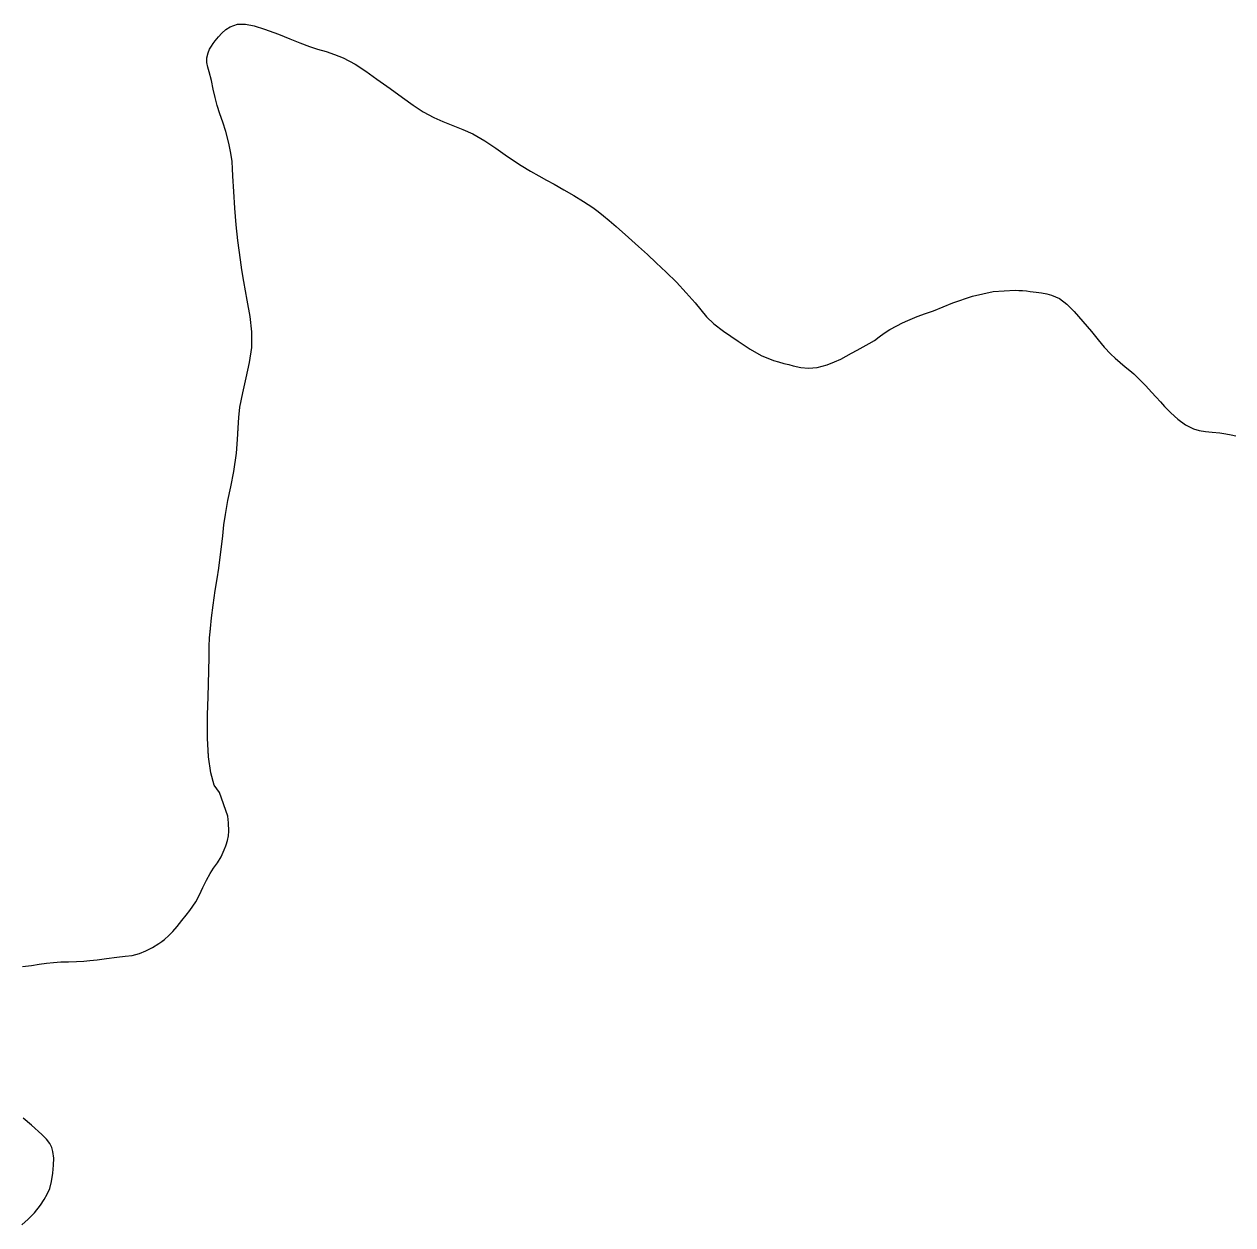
# Model space of a CAD drawing. Header units: inches. Extents: x 11258954 to 11313122, y 3645444 to 3695200.
# Drawn here: x 11273725 to 11274339, y 3691792 to 3692402 of the extents above; entities that cross this region are included whole.
import ezdxf

# ---------------------------------------------------------------- set-up
doc = ezdxf.new("R2010")
doc.units = ezdxf.units.IN
doc.header["$MEASUREMENT"] = 0
for name, color, linetype in [('SchoolBoardDistrict', 253, 'Continuous'), ('SchoolZone_Elementary', 251, 'Continuous'), ('SchoolZone_High', 63, 'Continuous'), ('SchoolZone_Middle', 154, 'Continuous')]:
    doc.layers.add(name, color=color, linetype=linetype)

msp = doc.modelspace()

# ---------------------------------------------------------------- linework, layer by layer
at = {"layer": 'SchoolBoardDistrict'}
for points in [[(11273724.219, 3691923.5625), (11273728.6875, 3691924.1875), (11273732.625, 3691924.8125), (11273736.4065, 3691925.375), (11273739.844, 3691925.6875), (11273743.594, 3691925.9375), (11273747.5625, 3691926.0625), (11273751.594, 3691926.1875), (11273755.219, 3691926.375), (11273758.375, 3691926.625), (11273762.125, 3691927.0625), (11273766.75, 3691927.75), (11273772.0625, 3691928.4375), (11273776.2815, 3691928.8125), (11273779.9065, 3691929.25), (11273783.5, 3691930.1875), (11273786.8125, 3691931.5625), (11273790.1875, 3691933.25), (11273793.375, 3691935.25), (11273794.9375, 3691936.375), (11273795.0015, 3691936.4225), (11273796.2815, 3691937.375), (11273798.5, 3691939.3125), (11273800.5625, 3691941.375), (11273802.6875, 3691943.875), (11273805.0625, 3691946.9375), (11273807.25, 3691949.75), (11273809.094, 3691952.0625), (11273810.719, 3691954.1875), (11273812.219, 3691956.5), (11273814.0625, 3691960), (11273815.8125, 3691963.6875), (11273817.5315, 3691967.4375), (11273819.4065, 3691970.875), (11273821.219, 3691973.625), (11273823.125, 3691976.3125), (11273824.969, 3691979.25), (11273826.594, 3691982.8125), (11273827.362, 3691984.8945), (11273827.5625, 3691985.4375), (11273828.3125, 3691987.6875), (11273828.7815, 3691990), (11273828.9985, 3691992.4215), (11273829, 3691992.4375), (11273828.9985, 3691992.4765), (11273828.998, 3691992.4925), (11273828.846, 3691996.57), (11273828.844, 3691996.625), (11273828.4065, 3692000), (11273824.1875, 3692012), (11273821.5315, 3692015.75), (11273819.75, 3692022), (11273818.6875, 3692030.1875), (11273818.6845, 3692030.2425), (11273818.1905, 3692039.57), (11273818.1875, 3692039.625), (11273818.187, 3692039.6805), (11273818.0945, 3692046.07), (11273818.094, 3692046.125), (11273818.094, 3692046.1805), (11273818.1245, 3692051.32), (11273818.125, 3692051.375), (11273818.126, 3692051.4305), (11273818.218, 3692055.8825), (11273818.219, 3692055.9375), (11273818.221, 3692055.9925), (11273818.373, 3692060.57), (11273818.375, 3692060.625), (11273818.3765, 3692060.68), (11273818.561, 3692067.0075), (11273818.5625, 3692067.0625), (11273818.5635, 3692067.1175), (11273818.7175, 3692073.82), (11273818.719, 3692073.875), (11273818.72, 3692073.93), (11273818.874, 3692080.445), (11273818.875, 3692080.5), (11273818.8765, 3692080.555), (11273818.999, 3692086.1325), (11273819, 3692086.1875), (11273819.0025, 3692086.2425), (11273819.185, 3692090.445), (11273819.1875, 3692090.5), (11273819.192, 3692090.555), (11273819.5895, 3692095.1955), (11273819.594, 3692095.25), (11273820.1875, 3692100.75), (11273821, 3692107.1875), (11273822.0315, 3692114.5), (11273823, 3692120.5), (11273823.844, 3692126), (11273824.594, 3692131.4375), (11273825.219, 3692136.75), (11273825.8125, 3692142.3125), (11273826.4375, 3692147.9375), (11273827.1875, 3692153.25), (11273828.5, 3692160.3125), (11273829.969, 3692167.25), (11273831.469, 3692175), (11273832.7815, 3692184.25), (11273833.4065, 3692191.1875), (11273833.41, 3692191.2425), (11273833.747, 3692197.07), (11273833.75, 3692197.125), (11273833.753, 3692197.18), (11273834.0285, 3692202.3825), (11273834.0315, 3692202.4375), (11273834.594, 3692207.625), (11273836, 3692214.9375), (11273837.7815, 3692222.625), (11273839.5, 3692230.4375), (11273840.594, 3692238.0625), (11273840.594, 3692238.1175), (11273840.656, 3692245.8825), (11273840.6565, 3692245.9375), (11273839.7815, 3692253.6875), (11273838.3125, 3692262), (11273836.594, 3692271.4375), (11273835.625, 3692277.375), (11273834.844, 3692282.5625), (11273834.1875, 3692287.4375), (11273833.594, 3692292.25), (11273832.75, 3692300.3125), (11273832.7455, 3692300.3675), (11273832.036, 3692308.695), (11273832.0315, 3692308.75), (11273832.0275, 3692308.8045), (11273831.4105, 3692317.133), (11273831.4065, 3692317.1875), (11273831.4035, 3692317.2425), (11273831.003, 3692325.0075), (11273831, 3692325.0625), (11273830.9975, 3692325.1175), (11273830.846, 3692328.695), (11273830.844, 3692328.75), (11273830.8405, 3692328.8045), (11273830.5975, 3692332.445), (11273830.594, 3692332.5), (11273830.0315, 3692336.6875), (11273829, 3692341.6875), (11273827.375, 3692347.625), (11273825.8125, 3692352.4375), (11273824.3125, 3692356.6875), (11273823, 3692360.875), (11273822, 3692364.875), (11273821.0625, 3692369.1875), (11273820.094, 3692373.625), (11273819, 3692378.0625), (11273818.3125, 3692380.375), (11273817.8125, 3692382.6875), (11273817.811, 3692382.7425), (11273817.7515, 3692385.0075), (11273817.75, 3692385.0625), (11273818.375, 3692387.6875), (11273819.1875, 3692389.5), (11273820.0625, 3692391.0625), (11273821, 3692392.375), (11273822, 3692393.6875), (11273823.625, 3692395.6875), (11273825.4375, 3692397.6875), (11273827.4065, 3692399.5), (11273829.594, 3692400.875), (11273833.375, 3692402.125), (11273837.344, 3692402.1875), (11273841.75, 3692401.3125), (11273847, 3692399.6875), (11273854.1565, 3692397.0625), (11273859.9065, 3692394.8125), (11273864.9375, 3692392.75), (11273870, 3692390.875), (11273874.0315, 3692389.5625), (11273878.3125, 3692388.25), (11273882.6875, 3692386.8125), (11273887, 3692385.0625), (11273893.094, 3692381.9375), (11273898.5, 3692378.375), (11273904.125, 3692374.3125), (11273910.8125, 3692369.5), (11273917.1875, 3692364.9375), (11273922.6565, 3692361.0625), (11273927.719, 3692357.75), (11273933, 3692354.875), (11273937.719, 3692352.8125), (11273942.719, 3692350.8125), (11273947.8125, 3692348.75), (11273952.8125, 3692346.4375), (11273958.9375, 3692342.9375), (11273964.5315, 3692339.1875), (11273970.4065, 3692335.0625), (11273977.4065, 3692330.4375), (11273982.1875, 3692327.5625), (11273986.375, 3692325.125), (11273990.3125, 3692323), (11273994.219, 3692320.875), (11273999.125, 3692318.125), (11274004.1875, 3692315.25), (11274009.1565, 3692312.1875), (11274013.8125, 3692309.0625), (11274016.594, 3692307.0625), (11274019.25, 3692304.9375), (11274022.1565, 3692302.5), (11274025.625, 3692299.4375), (11274031.875, 3692293.875), (11274037, 3692289.3125), (11274041.5315, 3692285.1875), (11274046.0315, 3692281.0625), (11274051.0625, 3692276.3125), (11274056.25, 3692271.125), (11274061.3125, 3692265.8125), (11274065.844, 3692260.625), (11274068.6875, 3692257.0625), (11274071.625, 3692253.625), (11274075.2815, 3692250.0625), (11274080.25, 3692246.25), (11274087.6565, 3692241.125), (11274093.6875, 3692237.125), (11274099.375, 3692233.9375), (11274105.6565, 3692231.4375), (11274108.1875, 3692230.6875), (11274110.7815, 3692229.9375), (11274113.3125, 3692229.3125), (11274115.6565, 3692228.625), (11274119.4065, 3692227.75), (11274123.4065, 3692227.4375), (11274127.844, 3692227.875), (11274132.844, 3692229.25), (11274136.625, 3692230.6875), (11274139.75, 3692232.125), (11274142.5, 3692233.5625), (11274145.25, 3692235.0625), (11274148.1565, 3692236.625), (11274151.219, 3692238.25), (11274154.1565, 3692239.9375), (11274156.844, 3692241.625), (11274159.2815, 3692243.375), (11274161.7815, 3692245.1875), (11274164.6565, 3692247.0625), (11274168.25, 3692249.0625), (11274171.169, 3692250.4475), (11274173.7815, 3692251.6875), (11274178.5625, 3692253.6875), (11274182.844, 3692255.25), (11274186.875, 3692256.625), (11274196.6565, 3692260.625), (11274206.6875, 3692264.0625), (11274217.1565, 3692266.375), (11274228.2815, 3692267.0625), (11274230.2815, 3692267), (11274232.1565, 3692266.875), (11274234.0625, 3692266.6875), (11274236.0625, 3692266.4375), (11274239, 3692266.0625), (11274241.8125, 3692265.6875), (11274244.4375, 3692265.25), (11274246.875, 3692264.625), (11274250.9065, 3692262.8125), (11274254.5625, 3692260), (11274258.344, 3692256.1875), (11274262.6875, 3692251.25), (11274267.0625, 3692246.0625), (11274270.469, 3692241.8125), (11274273.5315, 3692238.125), (11274276.875, 3692234.625), (11274279.219, 3692232.5), (11274281.75, 3692230.375), (11274284.2815, 3692228.25), (11274286.6875, 3692226.25), (11274288.5625, 3692224.5625), (11274290.375, 3692222.875), (11274292.375, 3692220.875), (11274294.6875, 3692218.4375), (11274297.625, 3692215.3125), (11274300.0625, 3692212.6875), (11274302.1875, 3692210.375), (11274304.2815, 3692208.0625), (11274307.375, 3692204.8125), (11274310.969, 3692201.5625), (11274314.875, 3692198.6875), (11274318.9065, 3692196.625), (11274321.875, 3692195.8125), (11274324.969, 3692195.375), (11274328.375, 3692195.0625), (11274332.2815, 3692194.625), (11274335.344, 3692194.125), (11274338.0315, 3692193.625), (11274340.4375, 3692193.125)], [(11273723.7815, 3691792.4375), (11273727.0625, 3691795.3125), (11273730.25, 3691798.5625), (11273733.219, 3691802.5), (11273735.1565, 3691805.375), (11273736.719, 3691808.0625), (11273737.969, 3691810.9375), (11273738.8125, 3691814.4375), (11273739.5, 3691818.75), (11273739.9065, 3691822.75), (11273739.9075, 3691822.805), (11273739.9985, 3691826.2575), (11273740, 3691826.3125), (11273739.625, 3691829.625), (11273739.0315, 3691831.75), (11273738.0315, 3691833.8125), (11273736.4065, 3691836), (11273734.0315, 3691838.375), (11273728.6875, 3691843.125), (11273724.4375, 3691846.625)]]:
    msp.add_lwpolyline(points, dxfattribs=at)
at = {"layer": 'SchoolZone_Elementary'}
for points in [[(11273724.219, 3691923.5625, 0), (11273728.6875, 3691924.1875, 0), (11273732.625, 3691924.8125, 0), (11273736.4065, 3691925.375, 0), (11273739.844, 3691925.6875, 0), (11273743.594, 3691925.9375, 0), (11273747.5625, 3691926.0625, 0), (11273751.594, 3691926.1875, 0), (11273755.219, 3691926.375, 0), (11273758.375, 3691926.625, 0), (11273762.125, 3691927.0625, 0), (11273766.75, 3691927.75, 0), (11273772.0625, 3691928.4375, 0), (11273776.2815, 3691928.8125, 0), (11273779.9065, 3691929.25, 0), (11273783.5, 3691930.1875, 0), (11273786.8125, 3691931.5625, 0), (11273790.1875, 3691933.25, 0), (11273793.375, 3691935.25, 0), (11273794.9375, 3691936.375, 0), (11273796.2815, 3691937.375, 0), (11273798.5, 3691939.3125, 0), (11273800.5625, 3691941.375, 0), (11273802.6875, 3691943.875, 0), (11273805.0625, 3691946.9375, 0), (11273807.25, 3691949.75, 0), (11273809.094, 3691952.0625, 0), (11273810.719, 3691954.1875, 0), (11273812.219, 3691956.5, 0), (11273814.0625, 3691960, 0), (11273815.8125, 3691963.6875, 0), (11273817.5315, 3691967.4375, 0), (11273819.4065, 3691970.875, 0), (11273821.219, 3691973.625, 0), (11273823.125, 3691976.3125, 0), (11273824.969, 3691979.25, 0), (11273826.594, 3691982.8125, 0), (11273827.362, 3691984.8945, 0), (11273827.5625, 3691985.4375, 0), (11273828.3125, 3691987.6875, 0), (11273828.7815, 3691990, 0), (11273829, 3691992.4375, 0), (11273828.844, 3691996.625, 0), (11273828.4065, 3692000, 0), (11273824.1875, 3692012, 0), (11273821.5315, 3692015.75, 0), (11273819.75, 3692022, 0), (11273818.6875, 3692030.1875, 0), (11273818.1875, 3692039.625, 0), (11273818.094, 3692046.125, 0), (11273818.125, 3692051.375, 0), (11273818.219, 3692055.9375, 0), (11273818.375, 3692060.625, 0), (11273818.5625, 3692067.0625, 0), (11273818.719, 3692073.875, 0), (11273818.875, 3692080.5, 0), (11273819, 3692086.1875, 0), (11273819.1875, 3692090.5, 0), (11273819.594, 3692095.25, 0), (11273820.1875, 3692100.75, 0), (11273821, 3692107.1875, 0), (11273822.0315, 3692114.5, 0), (11273823, 3692120.5, 0), (11273823.844, 3692126, 0), (11273824.594, 3692131.4375, 0), (11273825.219, 3692136.75, 0), (11273825.8125, 3692142.3125, 0), (11273826.4375, 3692147.9375, 0), (11273827.1875, 3692153.25, 0), (11273828.5, 3692160.3125, 0), (11273829.969, 3692167.25, 0), (11273831.469, 3692175, 0), (11273832.7815, 3692184.25, 0), (11273833.4065, 3692191.1875, 0), (11273833.75, 3692197.125, 0), (11273834.0315, 3692202.4375, 0), (11273834.594, 3692207.625, 0), (11273836, 3692214.9375, 0), (11273837.7815, 3692222.625, 0), (11273839.5, 3692230.4375, 0), (11273840.594, 3692238.0625, 0), (11273840.6565, 3692245.9375, 0), (11273839.7815, 3692253.6875, 0), (11273838.3125, 3692262, 0), (11273836.594, 3692271.4375, 0), (11273835.625, 3692277.375, 0), (11273834.844, 3692282.5625, 0), (11273834.1875, 3692287.4375, 0), (11273833.594, 3692292.25, 0), (11273832.75, 3692300.3125, 0), (11273832.0315, 3692308.75, 0), (11273831.4065, 3692317.1875, 0), (11273831, 3692325.0625, 0), (11273830.844, 3692328.75, 0), (11273830.594, 3692332.5, 0), (11273830.0315, 3692336.6875, 0), (11273829, 3692341.6875, 0), (11273827.375, 3692347.625, 0), (11273825.8125, 3692352.4375, 0), (11273824.3125, 3692356.6875, 0), (11273823, 3692360.875, 0), (11273822, 3692364.875, 0), (11273821.0625, 3692369.1875, 0), (11273820.094, 3692373.625, 0), (11273819, 3692378.0625, 0), (11273818.3125, 3692380.375, 0), (11273817.8125, 3692382.6875, 0), (11273817.75, 3692385.0625, 0), (11273818.375, 3692387.6875, 0), (11273819.1875, 3692389.5, 0), (11273820.0625, 3692391.0625, 0), (11273821, 3692392.375, 0), (11273822, 3692393.6875, 0), (11273823.625, 3692395.6875, 0), (11273825.4375, 3692397.6875, 0), (11273827.4065, 3692399.5, 0), (11273829.594, 3692400.875, 0), (11273833.375, 3692402.125, 0), (11273837.344, 3692402.1875, 0), (11273841.75, 3692401.3125, 0), (11273847, 3692399.6875, 0), (11273854.1565, 3692397.0625, 0), (11273859.9065, 3692394.8125, 0), (11273864.9375, 3692392.75, 0), (11273870, 3692390.875, 0), (11273874.0315, 3692389.5625, 0), (11273878.3125, 3692388.25, 0), (11273882.6875, 3692386.8125, 0), (11273887, 3692385.0625, 0), (11273893.094, 3692381.9375, 0), (11273898.5, 3692378.375, 0), (11273904.125, 3692374.3125, 0), (11273910.8125, 3692369.5, 0), (11273917.1875, 3692364.9375, 0), (11273922.6565, 3692361.0625, 0), (11273927.719, 3692357.75, 0), (11273933, 3692354.875, 0), (11273937.719, 3692352.8125, 0), (11273942.719, 3692350.8125, 0), (11273947.8125, 3692348.75, 0), (11273952.8125, 3692346.4375, 0), (11273958.9375, 3692342.9375, 0), (11273964.5315, 3692339.1875, 0), (11273970.4065, 3692335.0625, 0), (11273977.4065, 3692330.4375, 0), (11273982.1875, 3692327.5625, 0), (11273986.375, 3692325.125, 0), (11273990.3125, 3692323, 0), (11273994.219, 3692320.875, 0), (11273999.125, 3692318.125, 0), (11274004.1875, 3692315.25, 0), (11274009.1565, 3692312.1875, 0), (11274013.8125, 3692309.0625, 0), (11274016.594, 3692307.0625, 0), (11274019.25, 3692304.9375, 0), (11274022.1565, 3692302.5, 0), (11274025.625, 3692299.4375, 0), (11274031.875, 3692293.875, 0), (11274037, 3692289.3125, 0), (11274041.5315, 3692285.1875, 0), (11274046.0315, 3692281.0625, 0), (11274051.0625, 3692276.3125, 0), (11274056.25, 3692271.125, 0), (11274061.3125, 3692265.8125, 0), (11274065.844, 3692260.625, 0), (11274068.6875, 3692257.0625, 0), (11274071.625, 3692253.625, 0), (11274075.2815, 3692250.0625, 0), (11274080.25, 3692246.25, 0), (11274087.6565, 3692241.125, 0), (11274093.6875, 3692237.125, 0), (11274099.375, 3692233.9375, 0), (11274105.6565, 3692231.4375, 0), (11274108.1875, 3692230.6875, 0), (11274110.7815, 3692229.9375, 0), (11274113.3125, 3692229.3125, 0), (11274115.6565, 3692228.625, 0), (11274119.4065, 3692227.75, 0), (11274123.4065, 3692227.4375, 0), (11274127.844, 3692227.875, 0), (11274132.844, 3692229.25, 0), (11274136.625, 3692230.6875, 0), (11274139.75, 3692232.125, 0), (11274142.5, 3692233.5625, 0), (11274145.25, 3692235.0625, 0), (11274148.1565, 3692236.625, 0), (11274151.219, 3692238.25, 0), (11274154.1565, 3692239.9375, 0), (11274156.844, 3692241.625, 0), (11274159.2815, 3692243.375, 0), (11274161.7815, 3692245.1875, 0), (11274164.6565, 3692247.0625, 0), (11274168.25, 3692249.0625, 0), (11274171.169, 3692250.4475, 0), (11274173.7815, 3692251.6875, 0), (11274178.5625, 3692253.6875, 0), (11274182.844, 3692255.25, 0), (11274186.875, 3692256.625, 0), (11274196.6565, 3692260.625, 0), (11274206.6875, 3692264.0625, 0), (11274217.1565, 3692266.375, 0), (11274228.2815, 3692267.0625, 0), (11274230.2815, 3692267, 0), (11274232.1565, 3692266.875, 0), (11274234.0625, 3692266.6875, 0), (11274236.0625, 3692266.4375, 0), (11274239, 3692266.0625, 0), (11274241.8125, 3692265.6875, 0), (11274244.4375, 3692265.25, 0), (11274246.875, 3692264.625, 0), (11274250.9065, 3692262.8125, 0), (11274254.5625, 3692260, 0), (11274258.344, 3692256.1875, 0), (11274262.6875, 3692251.25, 0), (11274267.0625, 3692246.0625, 0), (11274270.469, 3692241.8125, 0), (11274273.5315, 3692238.125, 0), (11274276.875, 3692234.625, 0), (11274279.219, 3692232.5, 0), (11274281.75, 3692230.375, 0), (11274284.2815, 3692228.25, 0), (11274286.6875, 3692226.25, 0), (11274288.5625, 3692224.5625, 0), (11274290.375, 3692222.875, 0), (11274292.375, 3692220.875, 0), (11274294.6875, 3692218.4375, 0), (11274297.625, 3692215.3125, 0), (11274300.0625, 3692212.6875, 0), (11274302.1875, 3692210.375, 0), (11274304.2815, 3692208.0625, 0), (11274307.375, 3692204.8125, 0), (11274310.969, 3692201.5625, 0), (11274314.875, 3692198.6875, 0), (11274318.9065, 3692196.625, 0), (11274321.875, 3692195.8125, 0), (11274324.969, 3692195.375, 0), (11274328.375, 3692195.0625, 0), (11274332.2815, 3692194.625, 0), (11274335.344, 3692194.125, 0), (11274338.0315, 3692193.625, 0), (11274340.4375, 3692193.125, 0)], [(11273723.7815, 3691792.4375, 0), (11273727.0625, 3691795.3125, 0), (11273730.25, 3691798.5625, 0), (11273733.219, 3691802.5, 0), (11273735.1565, 3691805.375, 0), (11273736.719, 3691808.0625, 0), (11273737.969, 3691810.9375, 0), (11273738.8125, 3691814.4375, 0), (11273739.5, 3691818.75, 0), (11273739.9065, 3691822.75, 0), (11273740, 3691826.3125, 0), (11273739.625, 3691829.625, 0), (11273739.0315, 3691831.75, 0), (11273738.0315, 3691833.8125, 0), (11273736.4065, 3691836, 0), (11273734.0315, 3691838.375, 0), (11273728.6875, 3691843.125, 0), (11273724.4375, 3691846.625, 0)]]:
    msp.add_polyline3d(points, dxfattribs=at)
at = {"layer": 'SchoolZone_High'}
for points in [[(11273724.219, 3691923.5625, 0), (11273728.6875, 3691924.1875, 0), (11273732.625, 3691924.8125, 0), (11273736.4065, 3691925.375, 0), (11273739.844, 3691925.6875, 0), (11273743.594, 3691925.9375, 0), (11273747.5625, 3691926.0625, 0), (11273751.594, 3691926.1875, 0), (11273755.219, 3691926.375, 0), (11273758.375, 3691926.625, 0), (11273762.125, 3691927.0625, 0), (11273766.75, 3691927.75, 0), (11273772.0625, 3691928.4375, 0), (11273776.2815, 3691928.8125, 0), (11273779.9065, 3691929.25, 0), (11273783.5, 3691930.1875, 0), (11273786.8125, 3691931.5625, 0), (11273790.1875, 3691933.25, 0), (11273793.375, 3691935.25, 0), (11273794.9375, 3691936.375, 0), (11273796.2815, 3691937.375, 0), (11273798.5, 3691939.3125, 0), (11273800.5625, 3691941.375, 0), (11273802.6875, 3691943.875, 0), (11273805.0625, 3691946.9375, 0), (11273807.25, 3691949.75, 0), (11273809.094, 3691952.0625, 0), (11273810.719, 3691954.1875, 0), (11273812.219, 3691956.5, 0), (11273814.0625, 3691960, 0), (11273815.8125, 3691963.6875, 0), (11273817.5315, 3691967.4375, 0), (11273819.4065, 3691970.875, 0), (11273821.219, 3691973.625, 0), (11273823.125, 3691976.3125, 0), (11273824.969, 3691979.25, 0), (11273826.594, 3691982.8125, 0), (11273827.362, 3691984.8945, 0), (11273827.5625, 3691985.4375, 0), (11273828.3125, 3691987.6875, 0), (11273828.7815, 3691990, 0), (11273829, 3691992.4375, 0), (11273828.844, 3691996.625, 0), (11273828.4065, 3692000, 0), (11273824.1875, 3692012, 0), (11273821.5315, 3692015.75, 0), (11273819.75, 3692022, 0), (11273818.6875, 3692030.1875, 0), (11273818.1875, 3692039.625, 0), (11273818.094, 3692046.125, 0), (11273818.125, 3692051.375, 0), (11273818.219, 3692055.9375, 0), (11273818.375, 3692060.625, 0), (11273818.5625, 3692067.0625, 0), (11273818.719, 3692073.875, 0), (11273818.875, 3692080.5, 0), (11273819, 3692086.1875, 0), (11273819.1875, 3692090.5, 0), (11273819.594, 3692095.25, 0), (11273820.1875, 3692100.75, 0), (11273821, 3692107.1875, 0), (11273822.0315, 3692114.5, 0), (11273823, 3692120.5, 0), (11273823.844, 3692126, 0), (11273824.594, 3692131.4375, 0), (11273825.219, 3692136.75, 0), (11273825.8125, 3692142.3125, 0), (11273826.4375, 3692147.9375, 0), (11273827.1875, 3692153.25, 0), (11273828.5, 3692160.3125, 0), (11273829.969, 3692167.25, 0), (11273831.469, 3692175, 0), (11273832.7815, 3692184.25, 0), (11273833.4065, 3692191.1875, 0), (11273833.75, 3692197.125, 0), (11273834.0315, 3692202.4375, 0), (11273834.594, 3692207.625, 0), (11273836, 3692214.9375, 0), (11273837.7815, 3692222.625, 0), (11273839.5, 3692230.4375, 0), (11273840.594, 3692238.0625, 0), (11273840.6565, 3692245.9375, 0), (11273839.7815, 3692253.6875, 0), (11273838.3125, 3692262, 0), (11273836.594, 3692271.4375, 0), (11273835.625, 3692277.375, 0), (11273834.844, 3692282.5625, 0), (11273834.1875, 3692287.4375, 0), (11273833.594, 3692292.25, 0), (11273832.75, 3692300.3125, 0), (11273832.0315, 3692308.75, 0), (11273831.4065, 3692317.1875, 0), (11273831, 3692325.0625, 0), (11273830.844, 3692328.75, 0), (11273830.594, 3692332.5, 0), (11273830.0315, 3692336.6875, 0), (11273829, 3692341.6875, 0), (11273827.375, 3692347.625, 0), (11273825.8125, 3692352.4375, 0), (11273824.3125, 3692356.6875, 0), (11273823, 3692360.875, 0), (11273822, 3692364.875, 0), (11273821.0625, 3692369.1875, 0), (11273820.094, 3692373.625, 0), (11273819, 3692378.0625, 0), (11273818.3125, 3692380.375, 0), (11273817.8125, 3692382.6875, 0), (11273817.75, 3692385.0625, 0), (11273818.375, 3692387.6875, 0), (11273819.1875, 3692389.5, 0), (11273820.0625, 3692391.0625, 0), (11273821, 3692392.375, 0), (11273822, 3692393.6875, 0), (11273823.625, 3692395.6875, 0), (11273825.4375, 3692397.6875, 0), (11273827.4065, 3692399.5, 0), (11273829.594, 3692400.875, 0), (11273833.375, 3692402.125, 0), (11273837.344, 3692402.1875, 0), (11273841.75, 3692401.3125, 0), (11273847, 3692399.6875, 0), (11273854.1565, 3692397.0625, 0), (11273859.9065, 3692394.8125, 0), (11273864.9375, 3692392.75, 0), (11273870, 3692390.875, 0), (11273874.0315, 3692389.5625, 0), (11273878.3125, 3692388.25, 0), (11273882.6875, 3692386.8125, 0), (11273887, 3692385.0625, 0), (11273893.094, 3692381.9375, 0), (11273898.5, 3692378.375, 0), (11273904.125, 3692374.3125, 0), (11273910.8125, 3692369.5, 0), (11273917.1875, 3692364.9375, 0), (11273922.6565, 3692361.0625, 0), (11273927.719, 3692357.75, 0), (11273933, 3692354.875, 0), (11273937.719, 3692352.8125, 0), (11273942.719, 3692350.8125, 0), (11273947.8125, 3692348.75, 0), (11273952.8125, 3692346.4375, 0), (11273958.9375, 3692342.9375, 0), (11273964.5315, 3692339.1875, 0), (11273970.4065, 3692335.0625, 0), (11273977.4065, 3692330.4375, 0), (11273982.1875, 3692327.5625, 0), (11273986.375, 3692325.125, 0), (11273990.3125, 3692323, 0), (11273994.219, 3692320.875, 0), (11273999.125, 3692318.125, 0), (11274004.1875, 3692315.25, 0), (11274009.1565, 3692312.1875, 0), (11274013.8125, 3692309.0625, 0), (11274016.594, 3692307.0625, 0), (11274019.25, 3692304.9375, 0), (11274022.1565, 3692302.5, 0), (11274025.625, 3692299.4375, 0), (11274031.875, 3692293.875, 0), (11274037, 3692289.3125, 0), (11274041.5315, 3692285.1875, 0), (11274046.0315, 3692281.0625, 0), (11274051.0625, 3692276.3125, 0), (11274056.25, 3692271.125, 0), (11274061.3125, 3692265.8125, 0), (11274065.844, 3692260.625, 0), (11274068.6875, 3692257.0625, 0), (11274071.625, 3692253.625, 0), (11274075.2815, 3692250.0625, 0), (11274080.25, 3692246.25, 0), (11274087.6565, 3692241.125, 0), (11274093.6875, 3692237.125, 0), (11274099.375, 3692233.9375, 0), (11274105.6565, 3692231.4375, 0), (11274108.1875, 3692230.6875, 0), (11274110.7815, 3692229.9375, 0), (11274113.3125, 3692229.3125, 0), (11274115.6565, 3692228.625, 0), (11274119.4065, 3692227.75, 0), (11274123.4065, 3692227.4375, 0), (11274127.844, 3692227.875, 0), (11274132.844, 3692229.25, 0), (11274136.625, 3692230.6875, 0), (11274139.75, 3692232.125, 0), (11274142.5, 3692233.5625, 0), (11274145.25, 3692235.0625, 0), (11274148.1565, 3692236.625, 0), (11274151.219, 3692238.25, 0), (11274154.1565, 3692239.9375, 0), (11274156.844, 3692241.625, 0), (11274159.2815, 3692243.375, 0), (11274161.7815, 3692245.1875, 0), (11274164.6565, 3692247.0625, 0), (11274168.25, 3692249.0625, 0), (11274171.169, 3692250.4475, 0), (11274173.7815, 3692251.6875, 0), (11274178.5625, 3692253.6875, 0), (11274182.844, 3692255.25, 0), (11274186.875, 3692256.625, 0), (11274196.6565, 3692260.625, 0), (11274206.6875, 3692264.0625, 0), (11274217.1565, 3692266.375, 0), (11274228.2815, 3692267.0625, 0), (11274230.2815, 3692267, 0), (11274232.1565, 3692266.875, 0), (11274234.0625, 3692266.6875, 0), (11274236.0625, 3692266.4375, 0), (11274239, 3692266.0625, 0), (11274241.8125, 3692265.6875, 0), (11274244.4375, 3692265.25, 0), (11274246.875, 3692264.625, 0), (11274250.9065, 3692262.8125, 0), (11274254.5625, 3692260, 0), (11274258.344, 3692256.1875, 0), (11274262.6875, 3692251.25, 0), (11274267.0625, 3692246.0625, 0), (11274270.469, 3692241.8125, 0), (11274273.5315, 3692238.125, 0), (11274276.875, 3692234.625, 0), (11274279.219, 3692232.5, 0), (11274281.75, 3692230.375, 0), (11274284.2815, 3692228.25, 0), (11274286.6875, 3692226.25, 0), (11274288.5625, 3692224.5625, 0), (11274290.375, 3692222.875, 0), (11274292.375, 3692220.875, 0), (11274294.6875, 3692218.4375, 0), (11274297.625, 3692215.3125, 0), (11274300.0625, 3692212.6875, 0), (11274302.1875, 3692210.375, 0), (11274304.2815, 3692208.0625, 0), (11274307.375, 3692204.8125, 0), (11274310.969, 3692201.5625, 0), (11274314.875, 3692198.6875, 0), (11274318.9065, 3692196.625, 0), (11274321.875, 3692195.8125, 0), (11274324.969, 3692195.375, 0), (11274328.375, 3692195.0625, 0), (11274332.2815, 3692194.625, 0), (11274335.344, 3692194.125, 0), (11274338.0315, 3692193.625, 0), (11274340.4375, 3692193.125, 0)], [(11273723.7815, 3691792.4375, 0), (11273727.0625, 3691795.3125, 0), (11273730.25, 3691798.5625, 0), (11273733.219, 3691802.5, 0), (11273735.1565, 3691805.375, 0), (11273736.719, 3691808.0625, 0), (11273737.969, 3691810.9375, 0), (11273738.8125, 3691814.4375, 0), (11273739.5, 3691818.75, 0), (11273739.9065, 3691822.75, 0), (11273740, 3691826.3125, 0), (11273739.625, 3691829.625, 0), (11273739.0315, 3691831.75, 0), (11273738.0315, 3691833.8125, 0), (11273736.4065, 3691836, 0), (11273734.0315, 3691838.375, 0), (11273728.6875, 3691843.125, 0), (11273724.4375, 3691846.625, 0)]]:
    msp.add_polyline3d(points, dxfattribs=at)
at = {"layer": 'SchoolZone_Middle'}
for points in [[(11273724.219, 3691923.5625, 0), (11273728.6875, 3691924.1875, 0), (11273732.625, 3691924.8125, 0), (11273736.4065, 3691925.375, 0), (11273739.844, 3691925.6875, 0), (11273743.594, 3691925.9375, 0), (11273747.5625, 3691926.0625, 0), (11273751.594, 3691926.1875, 0), (11273755.219, 3691926.375, 0), (11273758.375, 3691926.625, 0), (11273762.125, 3691927.0625, 0), (11273766.75, 3691927.75, 0), (11273772.0625, 3691928.4375, 0), (11273776.2815, 3691928.8125, 0), (11273779.9065, 3691929.25, 0), (11273783.5, 3691930.1875, 0), (11273786.8125, 3691931.5625, 0), (11273790.1875, 3691933.25, 0), (11273793.375, 3691935.25, 0), (11273794.9375, 3691936.375, 0), (11273796.2815, 3691937.375, 0), (11273798.5, 3691939.3125, 0), (11273800.5625, 3691941.375, 0), (11273802.6875, 3691943.875, 0), (11273805.0625, 3691946.9375, 0), (11273807.25, 3691949.75, 0), (11273809.094, 3691952.0625, 0), (11273810.719, 3691954.1875, 0), (11273812.219, 3691956.5, 0), (11273814.0625, 3691960, 0), (11273815.8125, 3691963.6875, 0), (11273817.5315, 3691967.4375, 0), (11273819.4065, 3691970.875, 0), (11273821.219, 3691973.625, 0), (11273823.125, 3691976.3125, 0), (11273824.969, 3691979.25, 0), (11273826.594, 3691982.8125, 0), (11273827.362, 3691984.8945, 0), (11273827.5625, 3691985.4375, 0), (11273828.3125, 3691987.6875, 0), (11273828.7815, 3691990, 0), (11273829, 3691992.4375, 0), (11273828.844, 3691996.625, 0), (11273828.4065, 3692000, 0), (11273824.1875, 3692012, 0), (11273821.5315, 3692015.75, 0), (11273819.75, 3692022, 0), (11273818.6875, 3692030.1875, 0), (11273818.1875, 3692039.625, 0), (11273818.094, 3692046.125, 0), (11273818.125, 3692051.375, 0), (11273818.219, 3692055.9375, 0), (11273818.375, 3692060.625, 0), (11273818.5625, 3692067.0625, 0), (11273818.719, 3692073.875, 0), (11273818.875, 3692080.5, 0), (11273819, 3692086.1875, 0), (11273819.1875, 3692090.5, 0), (11273819.594, 3692095.25, 0), (11273820.1875, 3692100.75, 0), (11273821, 3692107.1875, 0), (11273822.0315, 3692114.5, 0), (11273823, 3692120.5, 0), (11273823.844, 3692126, 0), (11273824.594, 3692131.4375, 0), (11273825.219, 3692136.75, 0), (11273825.8125, 3692142.3125, 0), (11273826.4375, 3692147.9375, 0), (11273827.1875, 3692153.25, 0), (11273828.5, 3692160.3125, 0), (11273829.969, 3692167.25, 0), (11273831.469, 3692175, 0), (11273832.7815, 3692184.25, 0), (11273833.4065, 3692191.1875, 0), (11273833.75, 3692197.125, 0), (11273834.0315, 3692202.4375, 0), (11273834.594, 3692207.625, 0), (11273836, 3692214.9375, 0), (11273837.7815, 3692222.625, 0), (11273839.5, 3692230.4375, 0), (11273840.594, 3692238.0625, 0), (11273840.6565, 3692245.9375, 0), (11273839.7815, 3692253.6875, 0), (11273838.3125, 3692262, 0), (11273836.594, 3692271.4375, 0), (11273835.625, 3692277.375, 0), (11273834.844, 3692282.5625, 0), (11273834.1875, 3692287.4375, 0), (11273833.594, 3692292.25, 0), (11273832.75, 3692300.3125, 0), (11273832.0315, 3692308.75, 0), (11273831.4065, 3692317.1875, 0), (11273831, 3692325.0625, 0), (11273830.844, 3692328.75, 0), (11273830.594, 3692332.5, 0), (11273830.0315, 3692336.6875, 0), (11273829, 3692341.6875, 0), (11273827.375, 3692347.625, 0), (11273825.8125, 3692352.4375, 0), (11273824.3125, 3692356.6875, 0), (11273823, 3692360.875, 0), (11273822, 3692364.875, 0), (11273821.0625, 3692369.1875, 0), (11273820.094, 3692373.625, 0), (11273819, 3692378.0625, 0), (11273818.3125, 3692380.375, 0), (11273817.8125, 3692382.6875, 0), (11273817.75, 3692385.0625, 0), (11273818.375, 3692387.6875, 0), (11273819.1875, 3692389.5, 0), (11273820.0625, 3692391.0625, 0), (11273821, 3692392.375, 0), (11273822, 3692393.6875, 0), (11273823.625, 3692395.6875, 0), (11273825.4375, 3692397.6875, 0), (11273827.4065, 3692399.5, 0), (11273829.594, 3692400.875, 0), (11273833.375, 3692402.125, 0), (11273837.344, 3692402.1875, 0), (11273841.75, 3692401.3125, 0), (11273847, 3692399.6875, 0), (11273854.1565, 3692397.0625, 0), (11273859.9065, 3692394.8125, 0), (11273864.9375, 3692392.75, 0), (11273870, 3692390.875, 0), (11273874.0315, 3692389.5625, 0), (11273878.3125, 3692388.25, 0), (11273882.6875, 3692386.8125, 0), (11273887, 3692385.0625, 0), (11273893.094, 3692381.9375, 0), (11273898.5, 3692378.375, 0), (11273904.125, 3692374.3125, 0), (11273910.8125, 3692369.5, 0), (11273917.1875, 3692364.9375, 0), (11273922.6565, 3692361.0625, 0), (11273927.719, 3692357.75, 0), (11273933, 3692354.875, 0), (11273937.719, 3692352.8125, 0), (11273942.719, 3692350.8125, 0), (11273947.8125, 3692348.75, 0), (11273952.8125, 3692346.4375, 0), (11273958.9375, 3692342.9375, 0), (11273964.5315, 3692339.1875, 0), (11273970.4065, 3692335.0625, 0), (11273977.4065, 3692330.4375, 0), (11273982.1875, 3692327.5625, 0), (11273986.375, 3692325.125, 0), (11273990.3125, 3692323, 0), (11273994.219, 3692320.875, 0), (11273999.125, 3692318.125, 0), (11274004.1875, 3692315.25, 0), (11274009.1565, 3692312.1875, 0), (11274013.8125, 3692309.0625, 0), (11274016.594, 3692307.0625, 0), (11274019.25, 3692304.9375, 0), (11274022.1565, 3692302.5, 0), (11274025.625, 3692299.4375, 0), (11274031.875, 3692293.875, 0), (11274037, 3692289.3125, 0), (11274041.5315, 3692285.1875, 0), (11274046.0315, 3692281.0625, 0), (11274051.0625, 3692276.3125, 0), (11274056.25, 3692271.125, 0), (11274061.3125, 3692265.8125, 0), (11274065.844, 3692260.625, 0), (11274068.6875, 3692257.0625, 0), (11274071.625, 3692253.625, 0), (11274075.2815, 3692250.0625, 0), (11274080.25, 3692246.25, 0), (11274087.6565, 3692241.125, 0), (11274093.6875, 3692237.125, 0), (11274099.375, 3692233.9375, 0), (11274105.6565, 3692231.4375, 0), (11274108.1875, 3692230.6875, 0), (11274110.7815, 3692229.9375, 0), (11274113.3125, 3692229.3125, 0), (11274115.6565, 3692228.625, 0), (11274119.4065, 3692227.75, 0), (11274123.4065, 3692227.4375, 0), (11274127.844, 3692227.875, 0), (11274132.844, 3692229.25, 0), (11274136.625, 3692230.6875, 0), (11274139.75, 3692232.125, 0), (11274142.5, 3692233.5625, 0), (11274145.25, 3692235.0625, 0), (11274148.1565, 3692236.625, 0), (11274151.219, 3692238.25, 0), (11274154.1565, 3692239.9375, 0), (11274156.844, 3692241.625, 0), (11274159.2815, 3692243.375, 0), (11274161.7815, 3692245.1875, 0), (11274164.6565, 3692247.0625, 0), (11274168.25, 3692249.0625, 0), (11274171.169, 3692250.4475, 0), (11274173.7815, 3692251.6875, 0), (11274178.5625, 3692253.6875, 0), (11274182.844, 3692255.25, 0), (11274186.875, 3692256.625, 0), (11274196.6565, 3692260.625, 0), (11274206.6875, 3692264.0625, 0), (11274217.1565, 3692266.375, 0), (11274228.2815, 3692267.0625, 0), (11274230.2815, 3692267, 0), (11274232.1565, 3692266.875, 0), (11274234.0625, 3692266.6875, 0), (11274236.0625, 3692266.4375, 0), (11274239, 3692266.0625, 0), (11274241.8125, 3692265.6875, 0), (11274244.4375, 3692265.25, 0), (11274246.875, 3692264.625, 0), (11274250.9065, 3692262.8125, 0), (11274254.5625, 3692260, 0), (11274258.344, 3692256.1875, 0), (11274262.6875, 3692251.25, 0), (11274267.0625, 3692246.0625, 0), (11274270.469, 3692241.8125, 0), (11274273.5315, 3692238.125, 0), (11274276.875, 3692234.625, 0), (11274279.219, 3692232.5, 0), (11274281.75, 3692230.375, 0), (11274284.2815, 3692228.25, 0), (11274286.6875, 3692226.25, 0), (11274288.5625, 3692224.5625, 0), (11274290.375, 3692222.875, 0), (11274292.375, 3692220.875, 0), (11274294.6875, 3692218.4375, 0), (11274297.625, 3692215.3125, 0), (11274300.0625, 3692212.6875, 0), (11274302.1875, 3692210.375, 0), (11274304.2815, 3692208.0625, 0), (11274307.375, 3692204.8125, 0), (11274310.969, 3692201.5625, 0), (11274314.875, 3692198.6875, 0), (11274318.9065, 3692196.625, 0), (11274321.875, 3692195.8125, 0), (11274324.969, 3692195.375, 0), (11274328.375, 3692195.0625, 0), (11274332.2815, 3692194.625, 0), (11274335.344, 3692194.125, 0), (11274338.0315, 3692193.625, 0), (11274340.4375, 3692193.125, 0)], [(11273723.7815, 3691792.4375, 0), (11273727.0625, 3691795.3125, 0), (11273730.25, 3691798.5625, 0), (11273733.219, 3691802.5, 0), (11273735.1565, 3691805.375, 0), (11273736.719, 3691808.0625, 0), (11273737.969, 3691810.9375, 0), (11273738.8125, 3691814.4375, 0), (11273739.5, 3691818.75, 0), (11273739.9065, 3691822.75, 0), (11273740, 3691826.3125, 0), (11273739.625, 3691829.625, 0), (11273739.0315, 3691831.75, 0), (11273738.0315, 3691833.8125, 0), (11273736.4065, 3691836, 0), (11273734.0315, 3691838.375, 0), (11273728.6875, 3691843.125, 0), (11273724.4375, 3691846.625, 0)]]:
    msp.add_polyline3d(points, dxfattribs=at)

doc.saveas('drawing.dxf')
